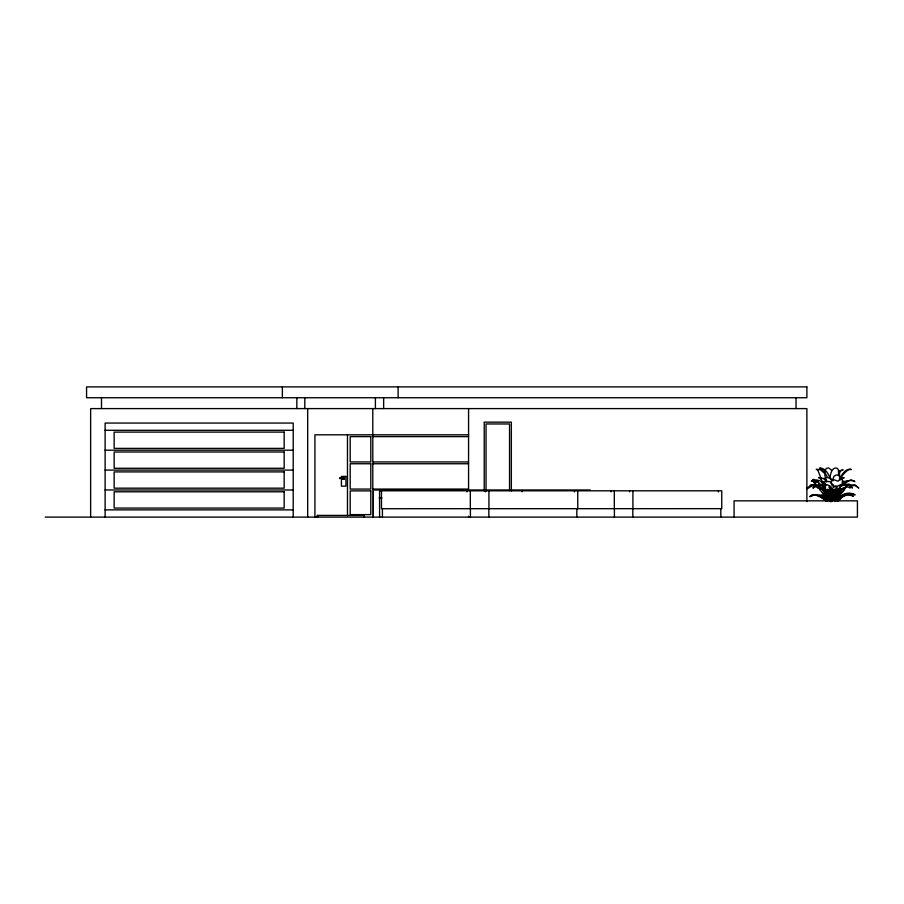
<?xml version="1.0" encoding="UTF-8"?>
<svg xmlns="http://www.w3.org/2000/svg" width="904" height="904" viewBox="0 0 904 904"><rect width="100%" height="100%" fill="white"/><g stroke="black" fill="none" stroke-linecap="round" stroke-linejoin="round"><path stroke-width="1.36" d="M832.426 500.861L832.516 494.239L833.804 490.397L830.584 489.527L829.16 487.832L829.341 486.42C831.33 493.629 836.019 481.323 837.194 488.375C830.991 489.403 830.674 495.347 831.623 500.861M832.064 499.686L832.121 495.765M832.03 499.098L832.109 494.239L831.883 499.098M832.923 500.443L833.217 492.092M831.827 499.98L832.347 491.889L833.431 489.832M833.68 500.443L835.183 489.595M833.364 500.466L833.657 496.94M832.482 491.878L832.753 489.708M832.968 499.98L834.008 491.889L835.296 489.719M831.59 489.742L831.025 499.098M836.833 486.725L832.256 485.798L831.047 483.098L831.725 480.747L834.076 479.753L837.974 481.21L839.5 479.685L841.579 479.278L842.867 480.792L842.166 484.013L835.612 486.962M833.036 500.353L833.612 496.511M827.047 494.816L827.759 490.352L826.776 489.889M834.889 500.251L837.036 490.149M835.691 491.008L834.053 499.29L835.804 491.008M840.076 479.922L839.522 475.527L836.279 474.95L833.974 476.216L832.607 480.069M838.663 475.221L838.392 469.707L837.183 468.34C832.471 465.978 829.047 475.312 830.652 479.662M835.081 501.584L837.725 490.149L838.686 489.505L839.782 490.42L840.946 489.459M830.719 501.584L832.268 494.906M843.635 495.381L843.601 496.612L842.099 495.878M831.431 501.584L832.188 498.906M817.419 487.629C819.578 486.951 820.538 491.832 820.369 489.403L815.883 486.476M834.618 499.822C835.782 494.149 839.228 489.561 844.72 487.99L846.302 485.945M834.731 500.466L837.149 493.414L840.799 489.335L841.827 489.335L838.121 493.414L835.398 500.466M820.934 494.759L822.256 496.138L826.855 497.437M835.951 497.821L834.72 501.155L836.019 497.821M835.398 500.127L838.381 492.205L840.449 489.166M835.499 500.127L836.358 497.867M837.228 495.595L839.986 490.07M839.341 476.815L839.714 471.922M835.714 500.466L839.285 491.697M835.149 501.155L839.906 490.228L838.483 489.459L840.517 486.126C842.754 482.194 853.003 487.482 848.946 484.092M836.234 500.466L841.895 488.635M837.183 494.488L839.251 490.228L840.844 490.228L837.262 494.488M839.477 479.007C841.861 474.747 845.308 468.057 851.285 469.56C849.918 467.232 842.404 474.442 841.24 477.493M836.821 500.466L840.596 493.414L844.573 489.335L844.381 488.409L847.263 486.612M836.934 500.466C837.217 495.539 844.359 491.64 844.618 488.476M343.136 477.843L339.621 477.843L339.621 478.578L343.972 477.843L344.424 478.634M342.842 478.634L344.028 477.945M343.972 479.312L344.401 478.578M838.404 474.012C838.11 472.25 844.008 468.475 843.048 470.023L838.629 470.995M834.9 492.906L836.934 490.149M837.816 501.155L841.511 497.03L847.059 495.03L850.664 494.748L853.399 496.217L848.054 494.454L843.342 494.895L840.844 496.228L842.087 497.03L838.268 501.155M832.979 493.957L835.827 490.149L837.725 490.149L836.403 489.708M824.358 489.584L823.725 490.42L820.357 487.233M848.777 485.245L849.862 484.804L850.167 488.07L844.675 485.098L841.002 485.629L839.228 488.409L841.296 489.335M837.047 500.805C840.765 495.347 848.935 491.211 855.105 494.917C851.24 492.68 844.381 492.183 841.375 496.138L836.799 497.437L834.641 496.793L834.72 495.29L836.652 495.008C839.658 497.618 841.002 495.494 842.551 495.087L842.63 495.867L837.274 500.805M844.833 483.674L846.234 482.047L850.867 479.843L854.868 481.662C854.969 479.764 847.398 480.193 845.33 482.273L841.567 486.228M841.149 489.584L842.121 488.476L846.008 487.188M837.579 497.302L835.104 499.505M834.03 499.505L836.426 497.302L837.771 497.302M835.556 495.821L836.155 495.29M814.493 486.702L813.148 487.832M826.629 493.414L822.866 489.335L817.781 487.188M842.833 485.165L845.522 481.809L847.749 481.391L842.517 481.549M833.748 499.505L835.737 498.036M813.871 479.278L811.329 481.143C811.781 479.335 819.092 479.414 821.386 481.753L824.414 485.798M813.713 482.544L813.702 481.346M822.301 496.488L822.098 495.008L828.346 497.437L831.364 496.138L830.403 495.166C827.849 492.974 817.815 498.861 825.295 495.302M834.72 499.505L836.064 498.579M813.43 484.804L814.786 485.245M845.715 484.092L848.788 484.42M846.506 484.646L847.116 484.804M840.415 488.103L836.268 490.273L835.104 489.618M842.031 481.866L848.381 481.222L846.607 481.549M832.008 489.708L830.448 490.273L828.313 489.505M840.053 478.385L844.212 477.662L841.466 479.007M811.487 486.205C800.707 493.279 810.289 483.482 814.007 486.329M822.357 496.793L821.431 497.437L816.131 495.166L812.572 494.714L809.781 496.612L813.261 495.302L816.945 495.2M852.517 485.041L854.969 484.804L858.8 488.07L855.387 485.651L851.353 485.471M815.374 481.855L817.826 481.414M841.624 496.138L836.731 497.302M815.702 484.092L810.018 485.471L814.594 484.476L819.205 486.126M105.113 430.293L293.212 430.293M468.566 434.813L314.92 434.813L314.92 517.111M468.566 436.621L372.798 436.621L372.798 461.944L468.566 461.944M105.113 450.192L293.212 450.192M468.566 463.752L372.798 463.752L372.798 489.075L468.566 489.075L468.566 408.597M105.113 470.091L293.212 470.091M343.136 479.312L344.028 479.312M848.89 484.476L851.24 484.872M822.324 487.968L821.487 487.968L825.205 492.827L827.544 500.432M822.866 489.335L821.894 489.335L825.725 493.414M105.113 489.979L293.212 489.979M373.25 489.979L590.289 489.979M820.199 490.217L823.917 494.104L827.533 500.793M379.556 490.804L721.754 490.804L721.754 508.658L381.488 508.715L381.488 490.861M373.25 490.883L373.25 516.207M826.844 497.302L826.086 497.302L827.567 498.579M379.104 498.002L381.895 498.002M105.113 509.879L293.212 509.879M45.2 517.111L857.421 517.111L857.421 500.839L734.082 500.839L734.082 517.111M835.138 496.793L836.166 496.917M821.318 477.685L819.917 477.922M816.357 481.549L812.617 481.391L817.295 481.809L821.352 485.165M828.369 489.708C832.957 490.601 827.736 498.251 830.437 501.584M815.939 480.792L817.679 481.538L819.612 484.013M819.261 495.29L820.323 495.821M821.487 482.34L824.03 484.555M823.6 478.385L825.341 479.346M814.21 482.386L816.854 485.425M825.352 499.505L821.137 497.302L826.516 501.415M850.348 486.476L852.382 488.07L851.432 485.651M821.092 477.99L821.86 478.691M822.324 492.465L827.499 500.793M826.787 482.092C826.742 477.922 817.928 477.572 818.527 477.515L820.516 478.679L825.533 486.002M823.589 481.606L825.815 485.03M833.047 480.736C831.94 478.487 826.301 476.34 825.521 478.385L826.075 481.097M824.086 472.928L820.516 469.752L816.233 469.289L817.871 470.238L821.307 479.007M826.606 480.442L825.375 479.018C825.205 475.572 823.476 470.622 826.471 468.34L828.731 467.944L831.465 470.159M826.346 501.415C823.702 497.652 819.374 495.166 814.786 495.2C812.368 493.776 807.114 498.556 812.47 495.381C820.052 493.03 822.493 497.166 826.911 501.415M824.177 489.911L826.358 492.827L828.335 500.432M825.013 489.719L827.872 495.358M824.956 488.793L828.358 495.358M826.753 494.488L823.747 490.228L826.968 494.488M825.781 485.29L824.708 483.606L824.651 481.188L829.928 481.651L833.488 485.165M342.706 478.578L343.237 479.312M827.465 494.906L824.843 490.149M825.047 490.149L827.657 494.906M828.2 500.466L822.934 488.635L818.018 485.629L813.803 485.651L813.125 488.07L818.809 484.555L823.668 485.391L825.634 487.832L823.567 489.335L824.448 489.335L826.177 493.414M829.951 492.906L828.866 490.149L831.341 490.149L831.205 501.584M827.476 496.94L828.765 500.466M830.369 479.018C828.629 474.329 825.544 467.605 819.487 468.249C820.73 466.464 826.618 474.634 827.42 477.425M830.03 489.742L831.171 493.121M829.352 489.708L830.923 494.239L831.138 499.098M827.239 489.211L828.087 493.324M828.346 496.149L829.42 501.324M824.471 483.968L824.719 485.165M828.143 491.019L828.934 495.889M828.279 491.008L829.228 496.533M830.166 501.324L829.16 490.725L826.188 489.979L821.533 485.143L822.256 486.307L827.171 484.702L830.708 486.567L831.657 488.555L828.007 490.725L828.087 494.85M828.934 489.629L829.917 496.533M828.279 499.505L828.041 497.302L829.115 497.302L829.296 499.505M834.132 490.217L834.2 492.669M806.888 501.607L806.888 408.597L90.637 408.597L90.637 517.111M796.04 397.737L796.04 408.597M720.816 508.907L720.816 517.111M718.431 490.861L718.431 491.9M632.913 490.861L632.913 508.715M632.823 508.907L632.823 517.111M629.591 490.804L629.591 491.844M614.313 490.804L614.313 508.658M614.404 508.907L614.404 517.111M610.991 490.861L610.991 491.9M577.758 490.804L577.758 508.658M576.82 508.907L576.82 517.111M574.435 490.861L574.435 491.9M522.15 490.804L522.15 491.844M511.348 490.917L511.348 422.157L484.216 422.157L484.216 490.917M509.54 490.623L509.54 423.965L486.024 423.965L486.024 490.623M488.928 490.861L488.928 508.715M488.838 508.907L488.838 517.111M485.595 490.804L485.595 491.844M470.408 508.907L470.408 517.111M470.329 490.804L470.329 508.658M468.566 516.207L468.566 517.111M467.006 490.861L467.006 491.9M398.122 386.889L398.122 397.737M383.646 397.737L383.646 408.597M382.426 508.907L382.426 517.111M379.59 489.979L379.59 517.111M375.397 397.737L375.397 408.597M373.341 434.813L373.341 436.621M373.341 461.944L373.341 463.752M373.25 489.075L373.25 517.111M372.798 408.597L372.798 434.813M364.368 517.111L364.368 515.416L317.157 515.416L317.157 517.111M363.849 515.416L363.849 517.111M347.475 434.813L347.475 515.721M317.677 515.416L317.677 517.111M307.688 408.597L307.688 517.111M304.806 397.737L304.806 408.597M296.828 397.737L296.828 408.597M293.212 517.111L293.212 423.061L105.113 423.061L105.113 517.111M282.364 386.889L282.364 397.737M101.497 397.737L101.497 408.597M831.42 491.46L831.386 499.799L831.364 491.46M806.888 386.889L86.569 386.889L86.569 397.737L806.888 397.737L806.888 386.889M284.172 432.101L114.153 432.101L114.153 448.384L284.172 448.384L284.172 432.101M370.798 436.621L350.187 436.621L350.187 461.944L370.798 461.944L370.798 436.621M284.172 452L114.153 452L114.153 468.283L284.172 468.283L284.172 452M370.798 463.752L350.187 463.752L350.187 489.075L370.798 489.075L370.798 463.752M284.172 471.899L114.153 471.899L114.153 488.171L284.172 488.171L284.172 471.899M345.938 476.419L341.418 476.419L341.418 486.16L345.938 486.16L345.938 476.419M370.798 490.883L350.187 490.883L350.187 514.625L370.798 514.625L370.798 490.883M284.172 491.787L114.153 491.787L114.153 508.071L284.172 508.071L284.172 491.787"/></g></svg>
